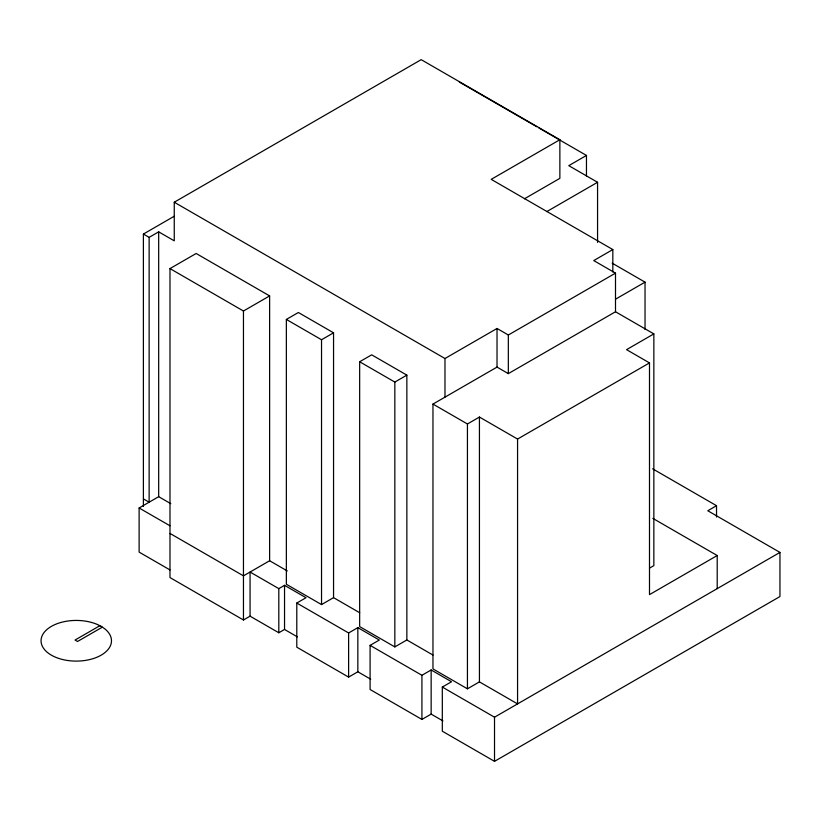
<?xml version="1.0" encoding="UTF-8"?>
<svg xmlns="http://www.w3.org/2000/svg" width="821" height="821" viewBox="0 0 821 821"><rect width="100%" height="100%" fill="white"/><g stroke="black" fill="none" stroke-linecap="round" stroke-linejoin="round"><path stroke-width="1.23" d="M143.398 506.454L143.398 234.057L149.135 237.361L158.679 231.85L174.257 240.84L174.257 202.223L421.194 59.656L559.871 139.724L559.871 178.342L524.434 198.805M143.398 234.057L174.432 216.128M297.428 636.901L284.538 629.461L278.812 632.765L250.066 616.171L243.457 619.988L169.988 577.563L169.988 268.59L196.157 253.484L269.627 295.909L269.627 560.743L243.457 575.849L169.988 533.424M169.988 268.59L243.457 311.015L269.627 295.909M559.871 139.724L491.215 179.358L612.825 249.563L612.825 271.987M333.552 597.647L321.534 604.584L286.355 584.275L286.355 319.441L298.372 312.503L333.552 332.813L333.552 597.647L359.69 612.743M586.461 175.92L586.461 155.446L568.779 165.657L597.565 182.283L597.565 242.411M286.355 319.441L321.534 339.75L333.552 332.813M546.796 211.592L597.565 182.283M406.857 639.97L394.839 646.907L359.66 626.597L359.66 361.763L371.677 354.826L406.857 375.135L406.857 639.97L432.995 655.066M169.978 569.928L139.118 552.112L139.118 507.973L158.679 496.684L170.799 503.684M612.825 249.563L593.757 260.575L615.504 273.136L615.504 311.754L508.332 373.627L497.023 367.1L432.965 404.076L432.965 668.91L467.436 688.819L479.433 681.882L517.569 703.895L517.569 439.061L649.493 362.903L649.493 594.63L717.205 555.53L717.205 588.636M359.66 361.763L394.839 382.073L406.857 375.135M174.257 202.223L444.982 358.52L497.023 328.472L508.332 335.009L615.504 273.136M615.555 299.172L645.039 282.147L645.039 329.508M99.854 625.725L75.029 640.052L77.523 641.488L102.338 627.162M432.965 404.076L467.436 423.985L479.433 417.047L517.569 439.061M649.483 568.142L653.855 565.628L653.855 333.901L626.556 349.654L649.493 362.903M250.066 616.171L250.066 572.032L278.812 588.626L284.538 585.322L306.017 597.719L296.792 603.045L296.792 647.184L348.617 677.109L357.843 671.783L370.733 679.224M296.792 603.045L348.617 632.97L357.843 627.644L379.323 640.041L370.097 645.368L370.097 689.507L421.922 719.432L431.148 714.106L442.95 720.92M370.097 645.368L421.922 675.293L431.148 669.967L451.529 681.738L442.314 687.064L442.314 731.203L494.519 761.344L779.95 596.549L779.95 552.41L707.794 510.754L716.528 505.705L716.528 517.056M442.314 687.064L494.519 717.205L779.95 552.41M459.36 82.069L536.729 126.732M538.935 128.004L586.461 155.446M612.168 263.161L645.039 282.147M615.504 311.754L653.855 333.901M652.603 468.791L716.528 505.705M652.818 518.359L717.205 555.53M269.627 560.743L287.319 570.954M143.398 498.891L149.135 502.195L149.135 237.361M139.118 507.973L169.978 525.789M508.332 335.009L508.332 373.627M497.023 328.472L497.023 367.1M494.519 717.205L494.519 761.344M479.433 417.047L479.433 681.882M467.436 423.985L467.436 688.819M444.982 358.52L444.982 397.148M431.148 669.967L431.148 714.106M421.922 675.293L421.922 719.432M394.839 382.073L394.839 646.907M357.843 627.644L357.843 671.783M348.617 632.97L348.617 677.109M321.534 339.75L321.534 604.584M284.538 585.322L284.538 629.461M278.812 588.626L278.812 632.765M243.457 311.015L243.457 619.988M158.679 231.85L158.679 496.684M101.178 626.392L97.72 624.637A35.221 20.34 0 0 0 41.881 636.378A35.221 20.34 0 0 0 83.896 660.628A35.221 20.34 0 0 0 104.216 628.393L101.178 626.392"/></g></svg>
